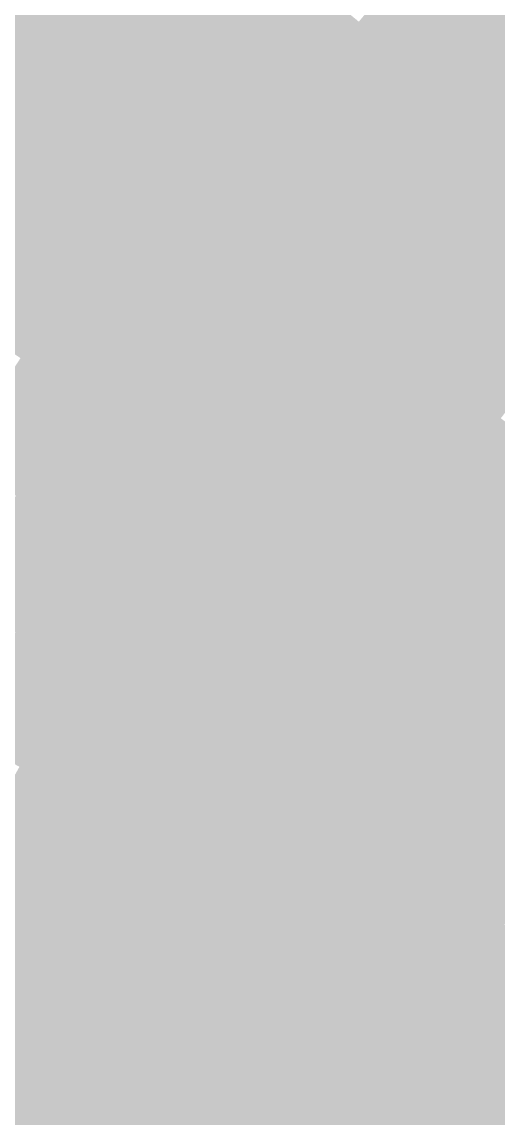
# Model space of a CAD drawing. Header units: inches. Extents: x -266 to 784, y -170 to 213.
# Drawn here: x -113.04 to -99.67, y 54.21 to 85 of the extents above; entities that cross this region are included whole.
import ezdxf

# ---------------------------------------------------------------- set-up
doc = ezdxf.new("R2010")
doc.units = ezdxf.units.IN
doc.header["$MEASUREMENT"] = 0

msp = doc.modelspace()

# ---------------------------------------------------------------- linework, layer by layer
at = {"color": 117, "true_color": 0x43885b}
msp.add_solid([(-108.791807, 84.90196), (-109.580153, 85.517191), (-106.675443, 87.546273), (-107.448453, 88.180667)], dxfattribs=at)
at = {"color": 107, "true_color": 0x3b7651}
msp.add_solid([(-114.055469, 84.589301), (-114.858677, 85.185001), (-111.945193, 87.362886), (-112.733539, 87.978117)], dxfattribs=at)
at = {"color": 117, "true_color": 0x458c5e}
msp.add_solid([(-108.003461, 84.286728), (-108.791807, 84.90196), (-105.902432, 86.91188), (-106.675443, 87.546273)], dxfattribs=at)
at = {"color": 105, "true_color": 0x4e9d68}
msp.add_solid([(-102.81039, 84.374307), (-103.583401, 85.0087), (-100.708777, 86.871988), (-101.465985, 87.525161)], dxfattribs=at)
at = {"color": 107, "true_color": 0x3d7b54}
msp.add_solid([(-113.252262, 83.993602), (-114.055469, 84.589301), (-111.156846, 86.747654), (-111.945193, 87.362886)], dxfattribs=at)
at = {"color": 105, "true_color": 0x489061}
msp.add_solid([(-107.215114, 83.671496), (-108.003461, 84.286728), (-105.129422, 86.277487), (-105.902432, 86.91188)], dxfattribs=at)
at = {"color": 115, "true_color": 0x50a16b}
msp.add_solid([(-102.03738, 83.739914), (-102.81039, 84.374307), (-99.951568, 86.218815), (-100.708777, 86.871988)], dxfattribs=at)
at = {"color": 107, "true_color": 0x3f7f57}
msp.add_solid([(-112.449054, 83.397903), (-113.252262, 83.993602), (-110.3685, 86.132423), (-111.156846, 86.747654)], dxfattribs=at)
at = {"color": 105, "true_color": 0x4a9464}
msp.add_solid([(-106.426768, 83.056265), (-107.215114, 83.671496), (-104.356411, 85.643093), (-105.129422, 86.277487)], dxfattribs=at)
at = {"color": 115, "true_color": 0x52a56d}
msp.add_solid([(-101.264369, 83.10552), (-102.03738, 83.739914), (-99.194359, 85.565642), (-99.951568, 86.218815)], dxfattribs=at)
at = {"color": 117, "true_color": 0x41835a}
msp.add_solid([(-111.645847, 82.802203), (-112.449054, 83.397903), (-109.580153, 85.517191), (-110.3685, 86.132423)], dxfattribs=at)
at = {"color": 105, "true_color": 0x4c9967}
msp.add_solid([(-105.638421, 82.441033), (-106.426768, 83.056265), (-103.583401, 85.0087), (-104.356411, 85.643093)], dxfattribs=at)
at = {"color": 117, "true_color": 0x43885d}
msp.add_solid([(-110.842639, 82.206504), (-111.645847, 82.802203), (-108.791807, 84.90196), (-109.580153, 85.517191)], dxfattribs=at)
at = {"color": 115, "true_color": 0x54aa70}
msp.add_solid([(-100.491359, 82.471127), (-101.264369, 83.10552), (-98.43715, 84.91247), (-99.194359, 85.565642)], dxfattribs=at)
at = {"color": 115, "true_color": 0x4e9d6a}
msp.add_solid([(-104.850075, 81.825802), (-105.638421, 82.441033), (-102.81039, 84.374307), (-103.583401, 85.0087)], dxfattribs=at)
at = {"color": 117, "true_color": 0x458c60}
msp.add_solid([(-110.039432, 81.610805), (-110.842639, 82.206504), (-108.003461, 84.286728), (-108.791807, 84.90196)], dxfattribs=at)
at = {"color": 115, "true_color": 0x56ae73}
msp.add_solid([(-99.718348, 81.836734), (-100.491359, 82.471127), (-97.679941, 84.259297), (-98.43715, 84.91247)], dxfattribs=at)
at = {"color": 115, "true_color": 0x50a16d}
msp.add_solid([(-104.061728, 81.21057), (-104.850075, 81.825802), (-102.03738, 83.739914), (-102.81039, 84.374307)], dxfattribs=at)
at = {"color": 105, "true_color": 0x489063}
msp.add_solid([(-109.236224, 81.015105), (-110.039432, 81.610805), (-107.215114, 83.671496), (-108.003461, 84.286728)], dxfattribs=at)
at = {"color": 115, "true_color": 0x59b276}
msp.add_solid([(-98.945338, 81.20234), (-99.718348, 81.836734), (-96.922732, 83.606124), (-97.679941, 84.259297)], dxfattribs=at)
at = {"color": 117, "true_color": 0x3f7f59}
msp.add_solid([(-114.461874, 80.613147), (-115.279459, 81.188955), (-112.449054, 83.397903), (-113.252262, 83.993602)], dxfattribs=at)
at = {"color": 105, "true_color": 0x4a9466}
msp.add_solid([(-108.433017, 80.419406), (-109.236224, 81.015105), (-106.426768, 83.056265), (-107.215114, 83.671496)], dxfattribs=at)
at = {"color": 115, "true_color": 0x52a56f}
msp.add_solid([(-103.273382, 80.595338), (-104.061728, 81.21057), (-101.264369, 83.10552), (-102.03738, 83.739914)], dxfattribs=at)
at = {"color": 117, "true_color": 0x41835b}
msp.add_solid([(-113.644289, 80.037339), (-114.461874, 80.613147), (-111.645847, 82.802203), (-112.449054, 83.397903)], dxfattribs=at)
at = {"color": 115, "true_color": 0x4c9969}
msp.add_solid([(-107.629809, 79.823707), (-108.433017, 80.419406), (-105.638421, 82.441033), (-106.426768, 83.056265)], dxfattribs=at)
at = {"color": 115, "true_color": 0x54aa72}
msp.add_solid([(-102.485036, 79.980107), (-103.273382, 80.595338), (-100.491359, 82.471127), (-101.264369, 83.10552)], dxfattribs=at)
at = {"color": 117, "true_color": 0x43885e}
msp.add_solid([(-112.826704, 79.46153), (-113.644289, 80.037339), (-110.842639, 82.206504), (-111.645847, 82.802203)], dxfattribs=at)
at = {"color": 115, "true_color": 0x4e9d6c}
msp.add_solid([(-106.826602, 79.228008), (-107.629809, 79.823707), (-104.850075, 81.825802), (-105.638421, 82.441033)], dxfattribs=at)
at = {"color": 115, "true_color": 0x56ae75}
msp.add_solid([(-101.696689, 79.364875), (-102.485036, 79.980107), (-99.718348, 81.836734), (-100.491359, 82.471127)], dxfattribs=at)
at = {"color": 117, "true_color": 0x458c61}
msp.add_solid([(-112.009119, 78.885722), (-112.826704, 79.46153), (-110.039432, 81.610805), (-110.842639, 82.206504)], dxfattribs=at)
at = {"color": 105, "true_color": 0x489064}
msp.add_solid([(-111.191535, 78.309914), (-112.009119, 78.885722), (-109.236224, 81.015105), (-110.039432, 81.610805)], dxfattribs=at)
at = {"color": 115, "true_color": 0x50a16e}
msp.add_solid([(-106.023394, 78.632308), (-106.826602, 79.228008), (-104.061728, 81.21057), (-104.850075, 81.825802)], dxfattribs=at)
at = {"color": 115, "true_color": 0x59b278}
msp.add_solid([(-100.908343, 78.749644), (-101.696689, 79.364875), (-98.945338, 81.20234), (-99.718348, 81.836734)], dxfattribs=at)
at = {"color": 105, "true_color": 0x4a9467}
msp.add_solid([(-110.37395, 77.734106), (-111.191535, 78.309914), (-108.433017, 80.419406), (-109.236224, 81.015105)], dxfattribs=at)
at = {"color": 115, "true_color": 0x52a571}
msp.add_solid([(-105.220187, 78.036609), (-106.023394, 78.632308), (-103.273382, 80.595338), (-104.061728, 81.21057)], dxfattribs=at)
at = {"color": 103, "true_color": 0x5bb67b}
msp.add_solid([(-100.119996, 78.134412), (-100.908343, 78.749644), (-98.172328, 80.567947), (-98.945338, 81.20234)], dxfattribs=at)
at = {"color": 115, "true_color": 0x4c996a}
msp.add_solid([(-109.556365, 77.158298), (-110.37395, 77.734106), (-107.629809, 79.823707), (-108.433017, 80.419406)], dxfattribs=at)
at = {"color": 115, "true_color": 0x54aa74}
msp.add_solid([(-104.416979, 77.44091), (-105.220187, 78.036609), (-102.485036, 79.980107), (-103.273382, 80.595338)], dxfattribs=at)
at = {"color": 103, "true_color": 0x5dbb7e}
msp.add_solid([(-99.33165, 77.51918), (-100.119996, 78.134412), (-97.399317, 79.933554), (-98.172328, 80.567947)], dxfattribs=at)
at = {"color": 117, "true_color": 0x438860}
msp.add_solid([(-114.742806, 76.668692), (-115.574276, 77.224262), (-112.826704, 79.46153), (-113.644289, 80.037339)], dxfattribs=at)
at = {"color": 115, "true_color": 0x4e9d6d}
msp.add_solid([(-108.73878, 76.582489), (-109.556365, 77.158298), (-106.826602, 79.228008), (-107.629809, 79.823707)], dxfattribs=at)
at = {"color": 115, "true_color": 0x56ae77}
msp.add_solid([(-103.613772, 76.84521), (-104.416979, 77.44091), (-101.696689, 79.364875), (-102.485036, 79.980107)], dxfattribs=at)
at = {"color": 117, "true_color": 0x458c63}
msp.add_solid([(-113.911337, 76.113122), (-114.742806, 76.668692), (-112.009119, 78.885722), (-112.826704, 79.46153)], dxfattribs=at)
at = {"color": 115, "true_color": 0x50a170}
msp.add_solid([(-107.921195, 76.006681), (-108.73878, 76.582489), (-106.023394, 78.632308), (-106.826602, 79.228008)], dxfattribs=at)
at = {"color": 115, "true_color": 0x59b27a}
msp.add_solid([(-102.810564, 76.249511), (-103.613772, 76.84521), (-100.908343, 78.749644), (-101.696689, 79.364875)], dxfattribs=at)
at = {"color": 105, "true_color": 0x489066}
msp.add_solid([(-113.079867, 75.557552), (-113.911337, 76.113122), (-111.191535, 78.309914), (-112.009119, 78.885722)], dxfattribs=at)
at = {"color": 115, "true_color": 0x52a573}
msp.add_solid([(-107.103611, 75.430873), (-107.921195, 76.006681), (-105.220187, 78.036609), (-106.023394, 78.632308)], dxfattribs=at)
at = {"color": 103, "true_color": 0x5bb67d}
msp.add_solid([(-102.007356, 75.653812), (-102.810564, 76.249511), (-100.119996, 78.134412), (-100.908343, 78.749644)], dxfattribs=at)
at = {"color": 115, "true_color": 0x4a9469}
msp.add_solid([(-112.248398, 75.001981), (-113.079867, 75.557552), (-110.37395, 77.734106), (-111.191535, 78.309914)], dxfattribs=at)
at = {"color": 115, "true_color": 0x54aa76}
msp.add_solid([(-106.286026, 74.855065), (-107.103611, 75.430873), (-104.416979, 77.44091), (-105.220187, 78.036609)], dxfattribs=at)
at = {"color": 103, "true_color": 0x5dbb80}
msp.add_solid([(-101.204149, 75.058112), (-102.007356, 75.653812), (-99.33165, 77.51918), (-100.119996, 78.134412)], dxfattribs=at)
at = {"color": 115, "true_color": 0x4c996c}
msp.add_solid([(-111.416928, 74.446411), (-112.248398, 75.001981), (-109.556365, 77.158298), (-110.37395, 77.734106)], dxfattribs=at)
at = {"color": 115, "true_color": 0x56ae79}
msp.add_solid([(-105.468441, 74.279257), (-106.286026, 74.855065), (-103.613772, 76.84521), (-104.416979, 77.44091)], dxfattribs=at)
at = {"color": 103, "true_color": 0x5fbf83}
msp.add_solid([(-100.400941, 74.462413), (-101.204149, 75.058112), (-98.543303, 76.903949), (-99.33165, 77.51918)], dxfattribs=at)
at = {"color": 115, "true_color": 0x4e9d6f}
msp.add_solid([(-110.585458, 73.890841), (-111.416928, 74.446411), (-108.73878, 76.582489), (-109.556365, 77.158298)], dxfattribs=at)
at = {"color": 103, "true_color": 0x59b27c}
msp.add_solid([(-104.650856, 73.703449), (-105.468441, 74.279257), (-102.810564, 76.249511), (-103.613772, 76.84521)], dxfattribs=at)
at = {"color": 103, "true_color": 0x61c386}
msp.add_solid([(-99.597734, 73.866714), (-100.400941, 74.462413), (-97.754957, 76.288717), (-98.543303, 76.903949)], dxfattribs=at)
at = {"color": 115, "true_color": 0x50a172}
msp.add_solid([(-109.753989, 73.335271), (-110.585458, 73.890841), (-107.921195, 76.006681), (-108.73878, 76.582489)], dxfattribs=at)
at = {"color": 103, "true_color": 0x5bb67f}
msp.add_solid([(-103.833271, 73.12764), (-104.650856, 73.703449), (-102.007356, 75.653812), (-102.810564, 76.249511)], dxfattribs=at)
at = {"color": 115, "true_color": 0x52a575}
msp.add_solid([(-108.922519, 72.779701), (-109.753989, 73.335271), (-107.103611, 75.430873), (-107.921195, 76.006681)], dxfattribs=at)
at = {"color": 115, "true_color": 0x4a946b}
msp.add_solid([(-114.055231, 72.224679), (-114.900085, 72.759676), (-112.248398, 75.001981), (-113.079867, 75.557552)], dxfattribs=at)
at = {"color": 103, "true_color": 0x5dbb82}
msp.add_solid([(-103.015686, 72.551832), (-103.833271, 73.12764), (-101.204149, 75.058112), (-102.007356, 75.653812)], dxfattribs=at)
at = {"color": 115, "true_color": 0x54aa78}
msp.add_solid([(-108.09105, 72.22413), (-108.922519, 72.779701), (-106.286026, 74.855065), (-107.103611, 75.430873)], dxfattribs=at)
at = {"color": 115, "true_color": 0x4c996e}
msp.add_solid([(-113.210378, 71.689681), (-114.055231, 72.224679), (-111.416928, 74.446411), (-112.248398, 75.001981)], dxfattribs=at)
at = {"color": 115, "true_color": 0x56ae7b}
msp.add_solid([(-107.25958, 71.66856), (-108.09105, 72.22413), (-105.468441, 74.279257), (-106.286026, 74.855065)], dxfattribs=at)
at = {"color": 103, "true_color": 0x5fbf85}
msp.add_solid([(-102.198102, 71.976024), (-103.015686, 72.551832), (-100.400941, 74.462413), (-101.204149, 75.058112)], dxfattribs=at)
at = {"color": 115, "true_color": 0x4e9d71}
msp.add_solid([(-112.365524, 71.154683), (-113.210378, 71.689681), (-110.585458, 73.890841), (-111.416928, 74.446411)], dxfattribs=at)
at = {"color": 125, "true_color": 0x59b27e}
msp.add_solid([(-106.42811, 71.11299), (-107.25958, 71.66856), (-104.650856, 73.703449), (-105.468441, 74.279257)], dxfattribs=at)
at = {"color": 103, "true_color": 0x61c388}
msp.add_solid([(-101.380517, 71.400216), (-102.198102, 71.976024), (-99.597734, 73.866714), (-100.400941, 74.462413)], dxfattribs=at)
at = {"color": 115, "true_color": 0x50a174}
msp.add_solid([(-111.520671, 70.619686), (-112.365524, 71.154683), (-109.753989, 73.335271), (-110.585458, 73.890841)], dxfattribs=at)
at = {"color": 103, "true_color": 0x5bb681}
msp.add_solid([(-105.596641, 70.55742), (-106.42811, 71.11299), (-103.833271, 73.12764), (-104.650856, 73.703449)], dxfattribs=at)
at = {"color": 103, "true_color": 0x63c88b}
msp.add_solid([(-100.562932, 70.824408), (-101.380517, 71.400216), (-98.794526, 73.271014), (-99.597734, 73.866714)], dxfattribs=at)
at = {"color": 115, "true_color": 0x52a577}
msp.add_solid([(-110.675817, 70.084688), (-111.520671, 70.619686), (-108.922519, 72.779701), (-109.753989, 73.335271)], dxfattribs=at)
at = {"color": 103, "true_color": 0x5dbb84}
msp.add_solid([(-104.765171, 70.001849), (-105.596641, 70.55742), (-103.015686, 72.551832), (-103.833271, 73.12764)], dxfattribs=at)
at = {"color": 113, "true_color": 0x65cc8e}
msp.add_solid([(-99.745347, 70.248599), (-100.562932, 70.824408), (-97.991319, 72.675315), (-98.794526, 73.271014)], dxfattribs=at)
at = {"color": 115, "true_color": 0x54aa7a}
msp.add_solid([(-109.830963, 69.549691), (-110.675817, 70.084688), (-108.09105, 72.22413), (-108.922519, 72.779701)], dxfattribs=at)
at = {"color": 113, "true_color": 0x68d091}
msp.add_solid([(-98.927762, 69.672791), (-99.745347, 70.248599), (-97.188111, 72.079616), (-97.991319, 72.675315)], dxfattribs=at)
at = {"color": 103, "true_color": 0x5fbf88}
msp.add_solid([(-103.933702, 69.446279), (-104.765171, 70.001849), (-102.198102, 71.976024), (-103.015686, 72.551832)], dxfattribs=at)
at = {"color": 125, "true_color": 0x56ae7d}
msp.add_solid([(-108.98611, 69.014693), (-109.830963, 69.549691), (-107.25958, 71.66856), (-108.09105, 72.22413)], dxfattribs=at)
at = {"color": 103, "true_color": 0x61c38b}
msp.add_solid([(-103.102232, 68.890709), (-103.933702, 69.446279), (-101.380517, 71.400216), (-102.198102, 71.976024)], dxfattribs=at)
at = {"color": 115, "true_color": 0x4e9d73}
msp.add_solid([(-114.077905, 68.375665), (-114.935634, 68.889768), (-112.365524, 71.154683), (-113.210378, 71.689681)], dxfattribs=at)
at = {"color": 125, "true_color": 0x59b280}
msp.add_solid([(-108.141256, 68.479695), (-108.98611, 69.014693), (-106.42811, 71.11299), (-107.25958, 71.66856)], dxfattribs=at)
at = {"color": 115, "true_color": 0x50a176}
msp.add_solid([(-113.220177, 67.861562), (-114.077905, 68.375665), (-111.520671, 70.619686), (-112.365524, 71.154683)], dxfattribs=at)
at = {"color": 113, "true_color": 0x63c88e}
msp.add_solid([(-102.270762, 68.335139), (-103.102232, 68.890709), (-100.562932, 70.824408), (-101.380517, 71.400216)], dxfattribs=at)
at = {"color": 103, "true_color": 0x5bb684}
msp.add_solid([(-107.296403, 67.944698), (-108.141256, 68.479695), (-105.596641, 70.55742), (-106.42811, 71.11299)], dxfattribs=at)
at = {"color": 113, "true_color": 0x65cc91}
msp.add_solid([(-101.439293, 67.779568), (-102.270762, 68.335139), (-99.745347, 70.248599), (-100.562932, 70.824408)], dxfattribs=at)
at = {"color": 115, "true_color": 0x52a579}
msp.add_solid([(-112.362448, 67.347459), (-113.220177, 67.861562), (-110.675817, 70.084688), (-111.520671, 70.619686)], dxfattribs=at)
at = {"color": 103, "true_color": 0x5dbb87}
msp.add_solid([(-106.451549, 67.4097), (-107.296403, 67.944698), (-104.765171, 70.001849), (-105.596641, 70.55742)], dxfattribs=at)
at = {"color": 113, "true_color": 0x68d094}
msp.add_solid([(-100.607823, 67.223998), (-101.439293, 67.779568), (-98.927762, 69.672791), (-99.745347, 70.248599)], dxfattribs=at)
at = {"color": 125, "true_color": 0x54aa7c}
msp.add_solid([(-111.504719, 66.833357), (-112.362448, 67.347459), (-109.830963, 69.549691), (-110.675817, 70.084688)], dxfattribs=at)
at = {"color": 103, "true_color": 0x5fbf8a}
msp.add_solid([(-105.606696, 66.874702), (-106.451549, 67.4097), (-103.933702, 69.446279), (-104.765171, 70.001849)], dxfattribs=at)
at = {"color": 113, "true_color": 0x6ad497}
msp.add_solid([(-99.776353, 66.668428), (-100.607823, 67.223998), (-98.110178, 69.096983), (-98.927762, 69.672791)], dxfattribs=at)
at = {"color": 125, "true_color": 0x56ae7f}
msp.add_solid([(-110.646991, 66.319254), (-111.504719, 66.833357), (-108.98611, 69.014693), (-109.830963, 69.549691)], dxfattribs=at)
at = {"color": 113, "true_color": 0x61c38d}
msp.add_solid([(-104.761842, 66.339705), (-105.606696, 66.874702), (-103.102232, 68.890709), (-103.933702, 69.446279)], dxfattribs=at)
at = {"color": 125, "true_color": 0x59b283}
msp.add_solid([(-109.789262, 65.805151), (-110.646991, 66.319254), (-108.141256, 68.479695), (-108.98611, 69.014693)], dxfattribs=at)
at = {"color": 113, "true_color": 0x6cd99a}
msp.add_solid([(-98.944884, 66.112858), (-99.776353, 66.668428), (-97.292593, 68.521175), (-98.110178, 69.096983)], dxfattribs=at)
at = {"color": 113, "true_color": 0x63c890}
msp.add_solid([(-103.916989, 65.804707), (-104.761842, 66.339705), (-102.270762, 68.335139), (-103.102232, 68.890709)], dxfattribs=at)
at = {"color": 103, "true_color": 0x5bb686}
msp.add_solid([(-108.931533, 65.291049), (-109.789262, 65.805151), (-107.296403, 67.944698), (-108.141256, 68.479695)], dxfattribs=at)
at = {"color": 113, "true_color": 0x65cc93}
msp.add_solid([(-103.072135, 65.26971), (-103.916989, 65.804707), (-101.439293, 67.779568), (-102.270762, 68.335139)], dxfattribs=at)
at = {"color": 115, "true_color": 0x52a57b}
msp.add_solid([(-113.981396, 64.569663), (-114.851483, 65.062561), (-112.362448, 67.347459), (-113.220177, 67.861562)], dxfattribs=at)
at = {"color": 103, "true_color": 0x5dbb89}
msp.add_solid([(-108.073805, 64.776946), (-108.931533, 65.291049), (-106.451549, 67.4097), (-107.296403, 67.944698)], dxfattribs=at)
at = {"color": 113, "true_color": 0x68d096}
msp.add_solid([(-102.227281, 64.734712), (-103.072135, 65.26971), (-100.607823, 67.223998), (-101.439293, 67.779568)], dxfattribs=at)
at = {"color": 125, "true_color": 0x54aa7e}
msp.add_solid([(-113.111309, 64.076765), (-113.981396, 64.569663), (-111.504719, 66.833357), (-112.362448, 67.347459)], dxfattribs=at)
at = {"color": 103, "true_color": 0x5fbf8c}
msp.add_solid([(-107.216076, 64.262843), (-108.073805, 64.776946), (-105.606696, 66.874702), (-106.451549, 67.4097)], dxfattribs=at)
at = {"color": 113, "true_color": 0x6ad499}
msp.add_solid([(-101.382428, 64.199714), (-102.227281, 64.734712), (-99.776353, 66.668428), (-100.607823, 67.223998)], dxfattribs=at)
at = {"color": 125, "true_color": 0x56ae82}
msp.add_solid([(-112.241222, 63.583867), (-113.111309, 64.076765), (-110.646991, 66.319254), (-111.504719, 66.833357)], dxfattribs=at)
at = {"color": 113, "true_color": 0x61c38f}
msp.add_solid([(-106.358348, 63.74874), (-107.216076, 64.262843), (-104.761842, 66.339705), (-105.606696, 66.874702)], dxfattribs=at)
at = {"color": 113, "true_color": 0x6cd99c}
msp.add_solid([(-100.537574, 63.664717), (-101.382428, 64.199714), (-98.944884, 66.112858), (-99.776353, 66.668428)], dxfattribs=at)
at = {"color": 125, "true_color": 0x59b285}
msp.add_solid([(-111.371135, 63.090969), (-112.241222, 63.583867), (-109.789262, 65.805151), (-110.646991, 66.319254)], dxfattribs=at)
at = {"color": 113, "true_color": 0x63c892}
msp.add_solid([(-105.500619, 63.234638), (-106.358348, 63.74874), (-103.916989, 65.804707), (-104.761842, 66.339705)], dxfattribs=at)
at = {"color": 113, "true_color": 0x6edd9f}
msp.add_solid([(-99.692721, 63.129719), (-100.537574, 63.664717), (-98.113414, 65.557288), (-98.944884, 66.112858)], dxfattribs=at)
at = {"color": 103, "true_color": 0x5bb688}
msp.add_solid([(-110.501048, 62.59807), (-111.371135, 63.090969), (-108.931533, 65.291049), (-109.789262, 65.805151)], dxfattribs=at)
at = {"color": 113, "true_color": 0x65cc95}
msp.add_solid([(-104.64289, 62.720535), (-105.500619, 63.234638), (-103.072135, 65.26971), (-103.916989, 65.804707)], dxfattribs=at)
at = {"color": 103, "true_color": 0x5dbb8b}
msp.add_solid([(-109.630961, 62.105172), (-110.501048, 62.59807), (-108.073805, 64.776946), (-108.931533, 65.291049)], dxfattribs=at)
at = {"color": 113, "true_color": 0x70e1a2}
msp.add_solid([(-98.847867, 62.594722), (-99.692721, 63.129719), (-97.281945, 65.001717), (-98.113414, 65.557288)], dxfattribs=at)
at = {"color": 113, "true_color": 0x68d099}
msp.add_solid([(-103.785162, 62.206432), (-104.64289, 62.720535), (-102.227281, 64.734712), (-103.072135, 65.26971)], dxfattribs=at)
at = {"color": 113, "true_color": 0x5fbf8e}
msp.add_solid([(-108.760874, 61.612274), (-109.630961, 62.105172), (-107.216076, 64.262843), (-108.073805, 64.776946)], dxfattribs=at)
at = {"color": 113, "true_color": 0x6ad49c}
msp.add_solid([(-102.927433, 61.692329), (-103.785162, 62.206432), (-101.382428, 64.199714), (-102.227281, 64.734712)], dxfattribs=at)
at = {"color": 125, "true_color": 0x56ae84}
msp.add_solid([(-113.767843, 60.810179), (-114.649764, 61.281576), (-112.241222, 63.583867), (-113.111309, 64.076765)], dxfattribs=at)
at = {"color": 113, "true_color": 0x61c391}
msp.add_solid([(-107.890787, 61.119376), (-108.760874, 61.612274), (-106.358348, 63.74874), (-107.216076, 64.262843)], dxfattribs=at)
at = {"color": 113, "true_color": 0x6cd99f}
msp.add_solid([(-102.069705, 61.178227), (-102.927433, 61.692329), (-100.537574, 63.664717), (-101.382428, 64.199714)], dxfattribs=at)
at = {"color": 113, "true_color": 0x63c895}
msp.add_solid([(-107.0207, 60.626478), (-107.890787, 61.119376), (-105.500619, 63.234638), (-106.358348, 63.74874)], dxfattribs=at)
at = {"color": 125, "true_color": 0x59b287}
msp.add_solid([(-112.885922, 60.338782), (-113.767843, 60.810179), (-111.371135, 63.090969), (-112.241222, 63.583867)], dxfattribs=at)
at = {"color": 113, "true_color": 0x6edda2}
msp.add_solid([(-101.211976, 60.664124), (-102.069705, 61.178227), (-99.692721, 63.129719), (-100.537574, 63.664717)], dxfattribs=at)
at = {"color": 113, "true_color": 0x65cc98}
msp.add_solid([(-106.150613, 60.133579), (-107.0207, 60.626478), (-104.64289, 62.720535), (-105.500619, 63.234638)], dxfattribs=at)
at = {"color": 113, "true_color": 0x70e1a5}
msp.add_solid([(-100.354247, 60.150021), (-101.211976, 60.664124), (-98.847867, 62.594722), (-99.692721, 63.129719)], dxfattribs=at)
at = {"color": 103, "true_color": 0x5bb68a}
msp.add_solid([(-112.004001, 59.867386), (-112.885922, 60.338782), (-110.501048, 62.59807), (-111.371135, 63.090969)], dxfattribs=at)
at = {"color": 113, "true_color": 0x5dbb8d}
msp.add_solid([(-111.122079, 59.395989), (-112.004001, 59.867386), (-109.630961, 62.105172), (-110.501048, 62.59807)], dxfattribs=at)
at = {"color": 113, "true_color": 0x68d09b}
msp.add_solid([(-105.280526, 59.640681), (-106.150613, 60.133579), (-103.785162, 62.206432), (-104.64289, 62.720535)], dxfattribs=at)
at = {"color": 123, "true_color": 0x72e5a8}
msp.add_solid([(-99.496519, 59.635918), (-100.354247, 60.150021), (-98.003014, 62.059724), (-98.847867, 62.594722)], dxfattribs=at)
at = {"color": 113, "true_color": 0x6ad49e}
msp.add_solid([(-104.410439, 59.147783), (-105.280526, 59.640681), (-102.927433, 61.692329), (-103.785162, 62.206432)], dxfattribs=at)
at = {"color": 113, "true_color": 0x5fbf91}
msp.add_solid([(-110.240158, 58.924592), (-111.122079, 59.395989), (-108.760874, 61.612274), (-109.630961, 62.105172)], dxfattribs=at)
at = {"color": 113, "true_color": 0x61c394}
msp.add_solid([(-109.358237, 58.453195), (-110.240158, 58.924592), (-107.890787, 61.119376), (-108.760874, 61.612274)], dxfattribs=at)
at = {"color": 113, "true_color": 0x6cd9a1}
msp.add_solid([(-103.540352, 58.654885), (-104.410439, 59.147783), (-102.069705, 61.178227), (-102.927433, 61.692329)], dxfattribs=at)
at = {"color": 113, "true_color": 0x63c897}
msp.add_solid([(-108.476316, 57.981799), (-109.358237, 58.453195), (-107.0207, 60.626478), (-107.890787, 61.119376)], dxfattribs=at)
at = {"color": 113, "true_color": 0x6edda5}
msp.add_solid([(-102.670265, 58.161987), (-103.540352, 58.654885), (-101.211976, 60.664124), (-102.069705, 61.178227)], dxfattribs=at)
at = {"color": 125, "true_color": 0x59b289}
msp.add_solid([(-114.332711, 57.55025), (-115.225935, 57.999862), (-112.885922, 60.338782), (-113.767843, 60.810179)], dxfattribs=at)
at = {"color": 123, "true_color": 0x70e1a8}
msp.add_solid([(-101.800178, 57.669088), (-102.670265, 58.161987), (-100.354247, 60.150021), (-101.211976, 60.664124)], dxfattribs=at)
at = {"color": 113, "true_color": 0x65cc9a}
msp.add_solid([(-107.594394, 57.510402), (-108.476316, 57.981799), (-106.150613, 60.133579), (-107.0207, 60.626478)], dxfattribs=at)
at = {"color": 103, "true_color": 0x5bb68c}
msp.add_solid([(-113.439486, 57.100639), (-114.332711, 57.55025), (-112.004001, 59.867386), (-112.885922, 60.338782)], dxfattribs=at)
at = {"color": 113, "true_color": 0x68d09d}
msp.add_solid([(-106.712473, 57.039005), (-107.594394, 57.510402), (-105.280526, 59.640681), (-106.150613, 60.133579)], dxfattribs=at)
at = {"color": 123, "true_color": 0x72e5ab}
msp.add_solid([(-100.930091, 57.17619), (-101.800178, 57.669088), (-99.496519, 59.635918), (-100.354247, 60.150021)], dxfattribs=at)
at = {"color": 113, "true_color": 0x5dbb8f}
msp.add_solid([(-112.546262, 56.651028), (-113.439486, 57.100639), (-111.122079, 59.395989), (-112.004001, 59.867386)], dxfattribs=at)
at = {"color": 113, "true_color": 0x6ad4a1}
msp.add_solid([(-105.830552, 56.567608), (-106.712473, 57.039005), (-104.410439, 59.147783), (-105.280526, 59.640681)], dxfattribs=at)
at = {"color": 101, "true_color": 0x74eaae}
msp.add_solid([(-100.060004, 56.683292), (-100.930091, 57.17619), (-98.63879, 59.121816), (-99.496519, 59.635918)], dxfattribs=at)
at = {"color": 113, "true_color": 0x5fbf93}
msp.add_solid([(-111.653038, 56.201416), (-112.546262, 56.651028), (-110.240158, 58.924592), (-111.122079, 59.395989)], dxfattribs=at)
at = {"color": 113, "true_color": 0x6cd9a4}
msp.add_solid([(-104.94863, 56.096212), (-105.830552, 56.567608), (-103.540352, 58.654885), (-104.410439, 59.147783)], dxfattribs=at)
at = {"color": 111, "true_color": 0x76eeb1}
msp.add_solid([(-99.189917, 56.190394), (-100.060004, 56.683292), (-97.781062, 58.607713), (-98.63879, 59.121816)], dxfattribs=at)
at = {"color": 113, "true_color": 0x61c396}
msp.add_solid([(-110.759813, 55.751805), (-111.653038, 56.201416), (-109.358237, 58.453195), (-110.240158, 58.924592)], dxfattribs=at)
at = {"color": 123, "true_color": 0x6edda7}
msp.add_solid([(-104.066709, 55.624815), (-104.94863, 56.096212), (-102.670265, 58.161987), (-103.540352, 58.654885)], dxfattribs=at)
at = {"color": 113, "true_color": 0x63c899}
msp.add_solid([(-109.866589, 55.302194), (-110.759813, 55.751805), (-108.476316, 57.981799), (-109.358237, 58.453195)], dxfattribs=at)
at = {"color": 113, "true_color": 0x65cc9d}
msp.add_solid([(-108.973365, 54.852582), (-109.866589, 55.302194), (-107.594394, 57.510402), (-108.476316, 57.981799)], dxfattribs=at)
at = {"color": 123, "true_color": 0x70e1aa}
msp.add_solid([(-103.184788, 55.153418), (-104.066709, 55.624815), (-101.800178, 57.669088), (-102.670265, 58.161987)], dxfattribs=at)
at = {"color": 123, "true_color": 0x72e5ae}
msp.add_solid([(-102.302867, 54.682021), (-103.184788, 55.153418), (-100.930091, 57.17619), (-101.800178, 57.669088)], dxfattribs=at)
at = {"color": 113, "true_color": 0x68d0a0}
msp.add_solid([(-108.08014, 54.402971), (-108.973365, 54.852582), (-106.712473, 57.039005), (-107.594394, 57.510402)], dxfattribs=at)
at = {"color": 113, "true_color": 0x5dbb92}
msp.add_solid([(-113.902651, 53.871942), (-114.80664, 54.299497), (-112.546262, 56.651028), (-113.439486, 57.100639)], dxfattribs=at)
at = {"color": 113, "true_color": 0x6ad4a3}
msp.add_solid([(-107.186916, 53.95336), (-108.08014, 54.402971), (-105.830552, 56.567608), (-106.712473, 57.039005)], dxfattribs=at)
at = {"color": 111, "true_color": 0x74eab1}
msp.add_solid([(-101.420945, 54.210625), (-102.302867, 54.682021), (-100.060004, 56.683292), (-100.930091, 57.17619)], dxfattribs=at)
at = {"color": 111, "true_color": 0x76eeb4}
msp.add_solid([(-100.539024, 53.739228), (-101.420945, 54.210625), (-99.189917, 56.190394), (-100.060004, 56.683292)], dxfattribs=at)
at = {"color": 113, "true_color": 0x5fbf95}
msp.add_solid([(-112.998662, 53.444387), (-113.902651, 53.871942), (-111.653038, 56.201416), (-112.546262, 56.651028)], dxfattribs=at)
at = {"color": 123, "true_color": 0x6cd9a6}
msp.add_solid([(-106.293692, 53.503748), (-107.186916, 53.95336), (-104.94863, 56.096212), (-105.830552, 56.567608)], dxfattribs=at)
at = {"color": 113, "true_color": 0x61c398}
msp.add_solid([(-112.094672, 53.016832), (-112.998662, 53.444387), (-110.759813, 55.751805), (-111.653038, 56.201416)], dxfattribs=at)
at = {"color": 123, "true_color": 0x6eddaa}
msp.add_solid([(-105.400468, 53.054137), (-106.293692, 53.503748), (-104.066709, 55.624815), (-104.94863, 56.096212)], dxfattribs=at)
at = {"color": 111, "true_color": 0x79f2b7}
msp.add_solid([(-99.657103, 53.267831), (-100.539024, 53.739228), (-98.31983, 55.697496), (-99.189917, 56.190394)], dxfattribs=at)
at = {"color": 113, "true_color": 0x63c89c}
msp.add_solid([(-111.190683, 52.589277), (-112.094672, 53.016832), (-109.866589, 55.302194), (-110.759813, 55.751805)], dxfattribs=at)
at = {"color": 123, "true_color": 0x70e1ad}
msp.add_solid([(-104.507243, 52.604526), (-105.400468, 53.054137), (-103.184788, 55.153418), (-104.066709, 55.624815)], dxfattribs=at)
at = {"color": 113, "true_color": 0x65cc9f}
msp.add_solid([(-110.286694, 52.161721), (-111.190683, 52.589277), (-108.973365, 54.852582), (-109.866589, 55.302194)], dxfattribs=at)
at = {"color": 123, "true_color": 0x72e5b0}
msp.add_solid([(-103.614019, 52.154914), (-104.507243, 52.604526), (-102.302867, 54.682021), (-103.184788, 55.153418)], dxfattribs=at)
at = {"color": 113, "true_color": 0x68d0a2}
msp.add_solid([(-109.382704, 51.734166), (-110.286694, 52.161721), (-108.08014, 54.402971), (-108.973365, 54.852582)], dxfattribs=at)
at = {"color": 111, "true_color": 0x74eab4}
msp.add_solid([(-102.720795, 51.705303), (-103.614019, 52.154914), (-101.420945, 54.210625), (-102.302867, 54.682021)], dxfattribs=at)
at = {"color": 123, "true_color": 0x6ad4a6}
msp.add_solid([(-108.478715, 51.306611), (-109.382704, 51.734166), (-107.186916, 53.95336), (-108.08014, 54.402971)], dxfattribs=at)
at = {"color": 111, "true_color": 0x76eeb7}
msp.add_solid([(-101.82757, 51.255692), (-102.720795, 51.705303), (-100.539024, 53.739228), (-101.420945, 54.210625)], dxfattribs=at)

doc.saveas('drawing.dxf')
